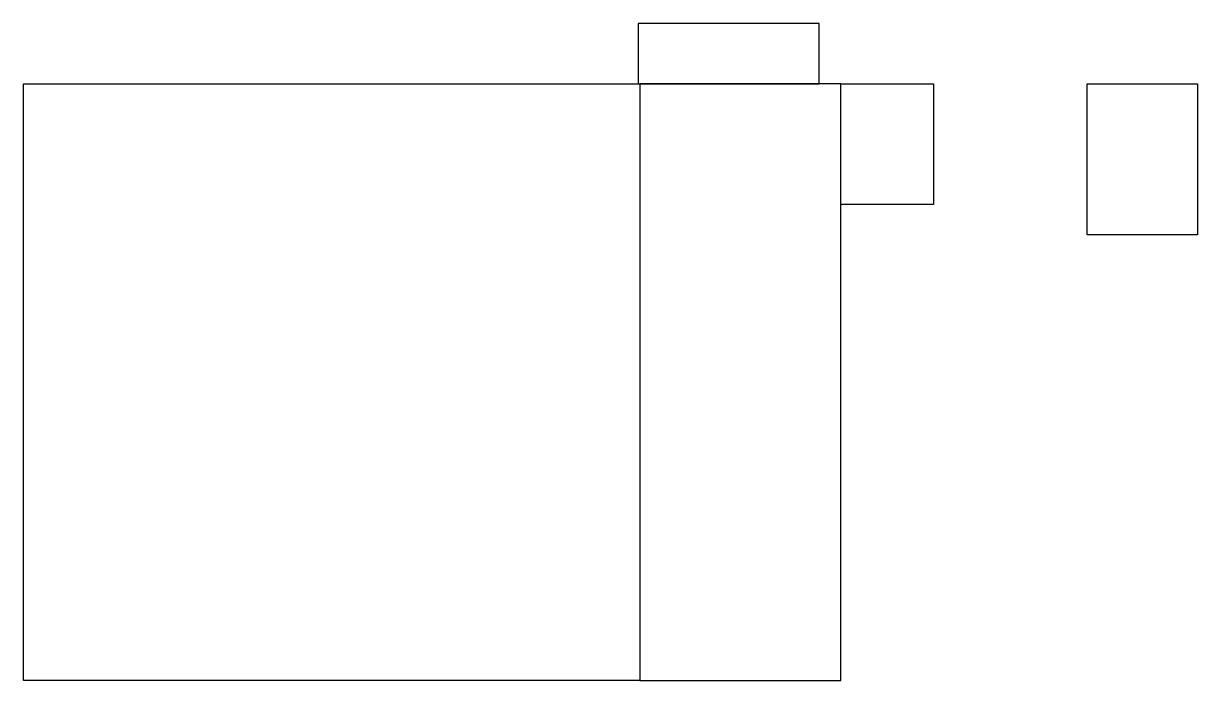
# Model space of a CAD drawing. Header units: metres. Extents: x 0 to 8715937, y -236336 to 216.
# Drawn here: x 309.6 to 426.2, y 47.8 to 113.1 of the extents above; entities that cross this region are included whole.
import ezdxf

# ---------------------------------------------------------------- set-up
doc = ezdxf.new("R2010")
doc.units = ezdxf.units.M
doc.header["$MEASUREMENT"] = 0

msp = doc.modelspace()

# ---------------------------------------------------------------- linework, layer by layer
at = {"ltscale": 0.1}
for points in [[(388.648, 113.129), (370.648, 113.129), (370.648, 107.13), (388.648, 107.13)], [(309.6, 107.129), (370.825, 107.129), (370.825, 47.829), (309.6, 47.829)], [(370.825, 47.829), (390.8, 47.829), (390.8, 107.129), (370.825, 107.129)], [(390.8, 107.13), (400, 107.13), (400, 95.129), (390.8, 95.129)], [(415.275, 107.129), (426.225, 107.129), (426.225, 92.129), (415.275, 92.129)]]:
    msp.add_lwpolyline(points, close=True, dxfattribs=at)

doc.saveas('drawing.dxf')
